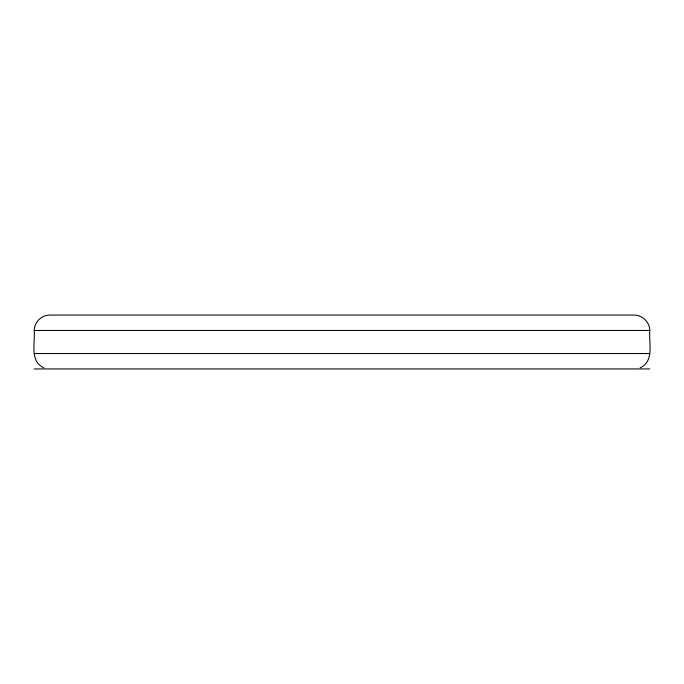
<?xml version="1.0" encoding="UTF-8"?>
<svg xmlns="http://www.w3.org/2000/svg" width="684" height="684" viewBox="0 0 684 684"><rect width="100%" height="100%" fill="white"/><g stroke="black" fill="none" stroke-linecap="round" stroke-linejoin="round"><path stroke-width="1.03" d="M43.853 367.821C29.378 361.306 35.32 342.701 34.2 330.457C34.362 322.19 41.331 315.238 49.59 315.067L634.41 315.067C642.678 315.238 649.638 322.19 649.8 330.457C648.68 342.701 654.622 361.306 640.147 367.821M34.2 330.457L649.8 330.457M34.2 353.543L649.8 353.543M34.217 368.933L649.783 368.933"/></g></svg>
